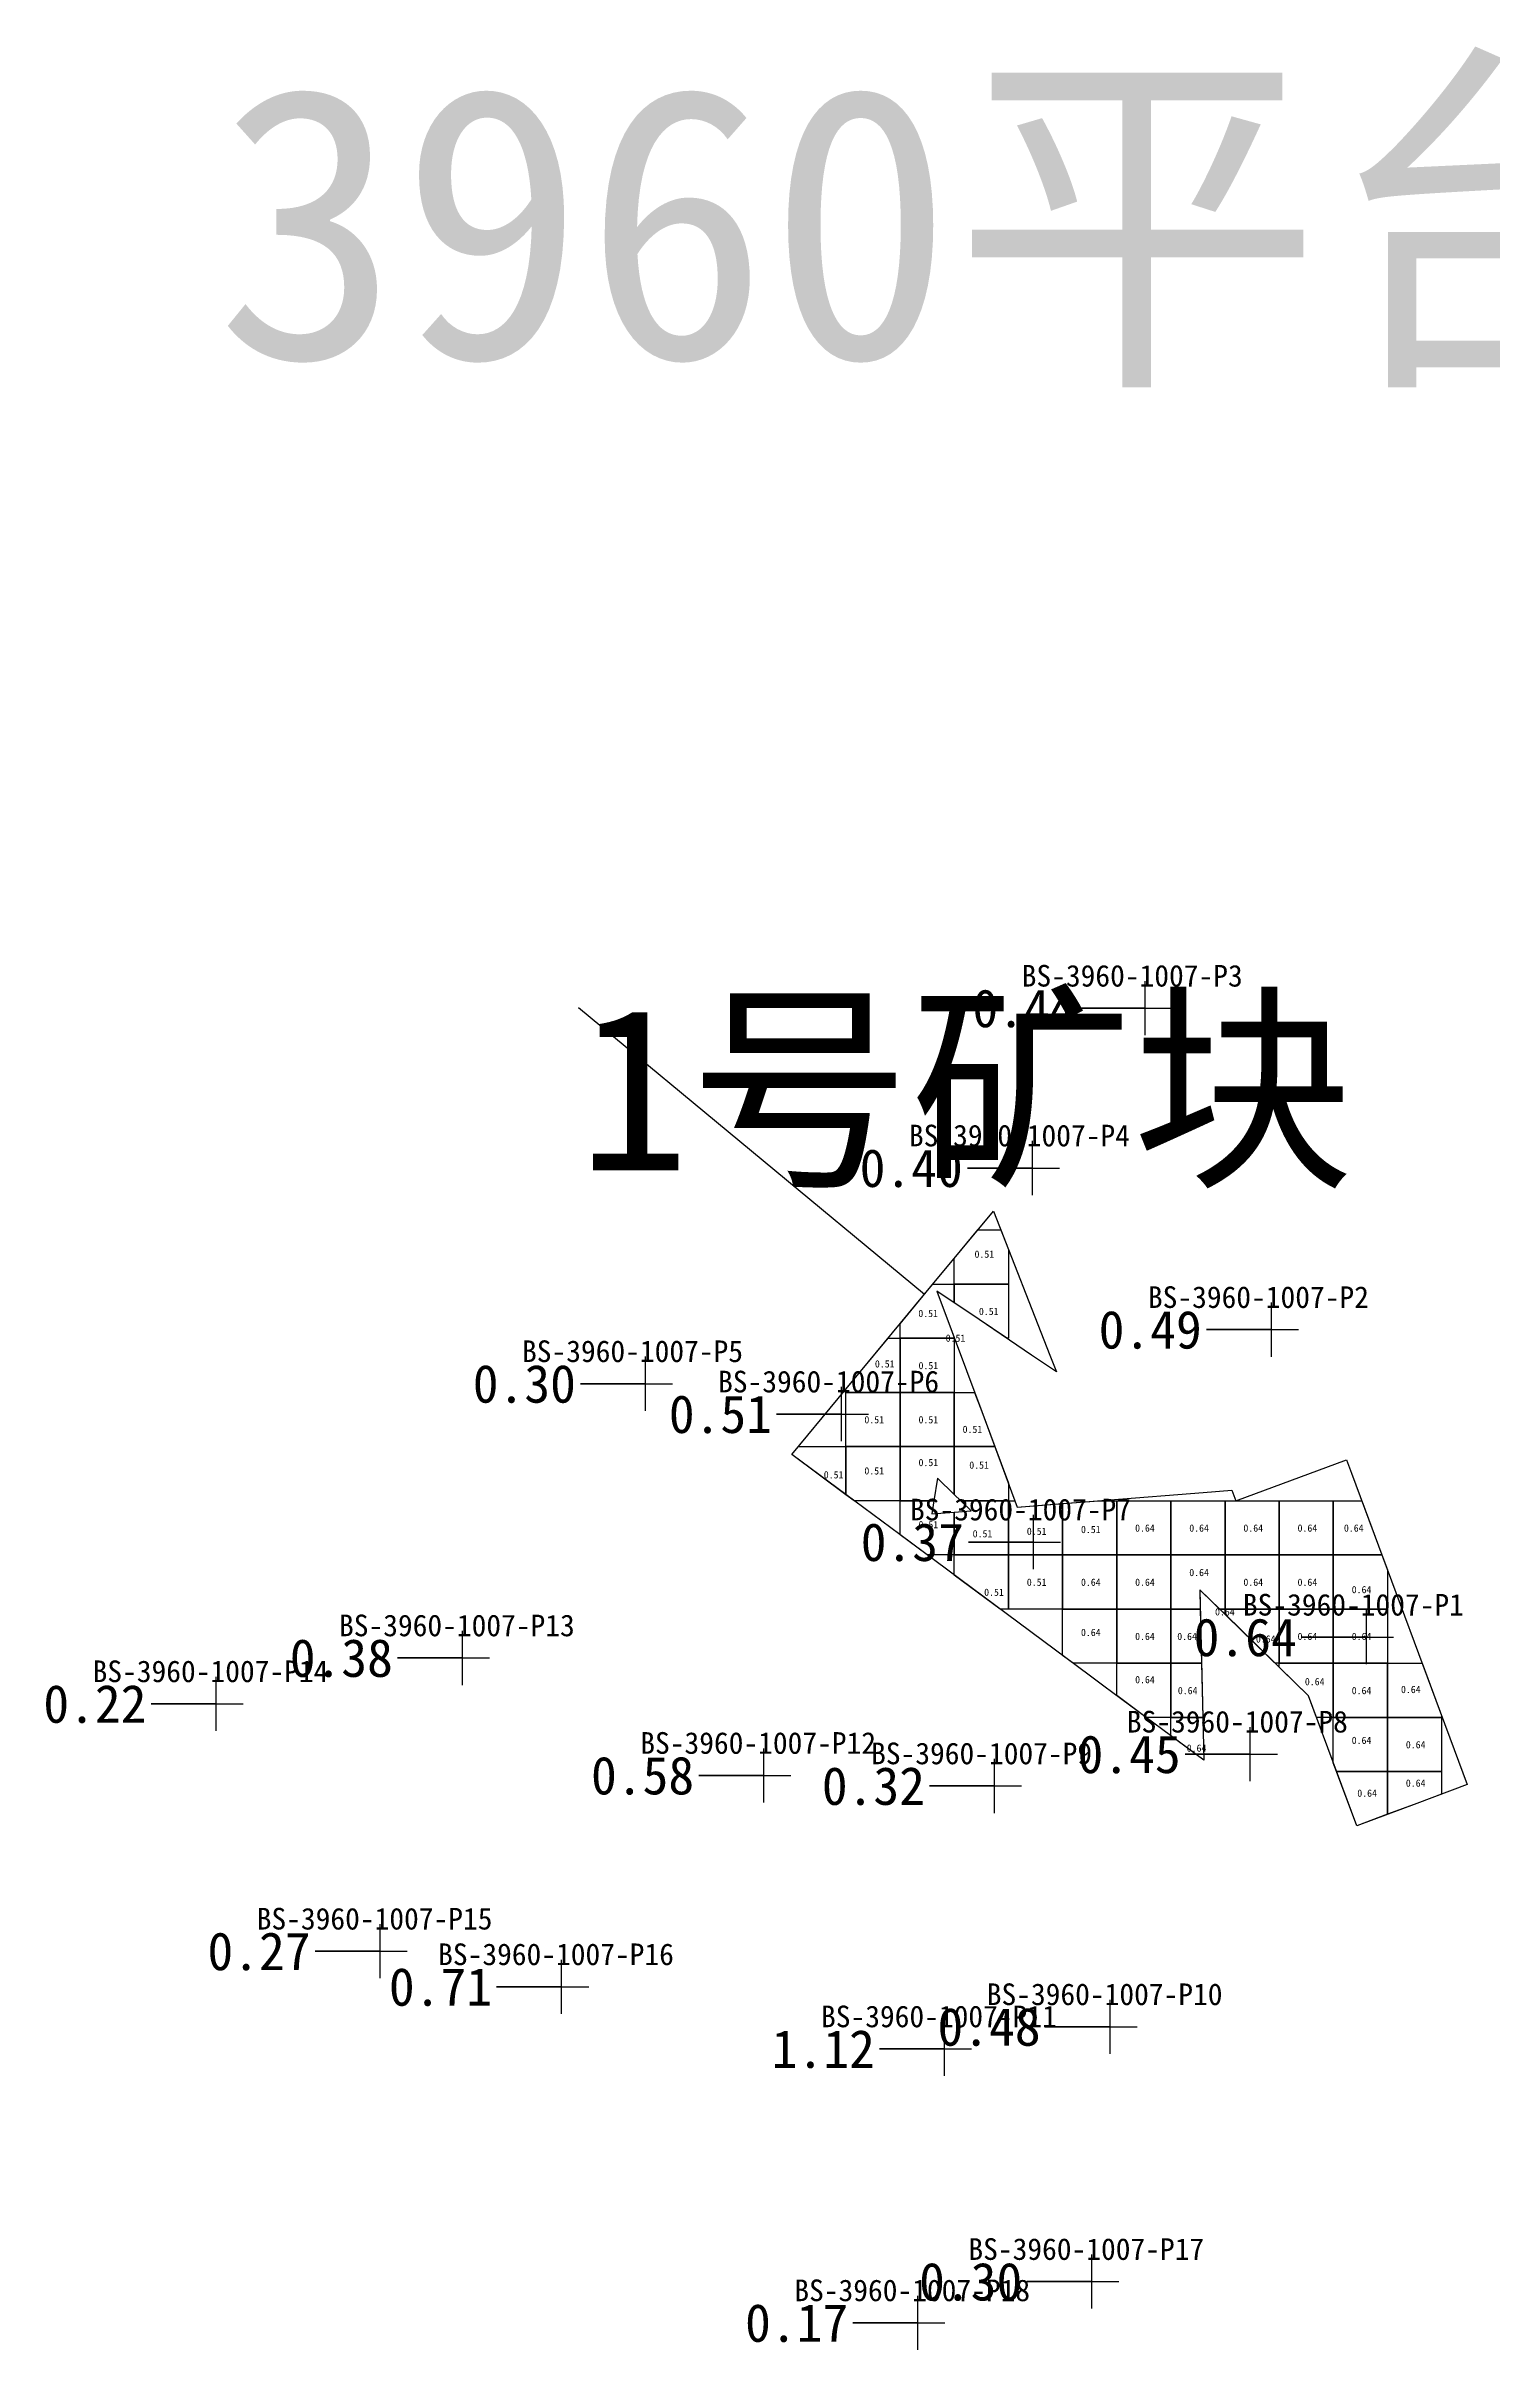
# Model space of a CAD drawing. Header units: metres. Extents: x 469944 to 470089, y 4349678 to 4349870.
# Drawn here: x 469977.04 to 470003.76, y 4349827.52 to 4349870.05 of the extents above; entities that cross this region are included whole.
import ezdxf

# ---------------------------------------------------------------- set-up
doc = ezdxf.new("R2010")
doc.units = ezdxf.units.M
for name, color, linetype in [('0.500-1.000', 4, 'Continuous'), ('点', 7, 'Continuous'), ('爆区方格网', 7, 'Continuous'), ('钻孔', 7, 'Continuous')]:
    doc.layers.add(name, color=color, linetype=linetype)
doc.styles.add('CN_TTF', font='simsunb.ttf')

msp = doc.modelspace()

# ---------------------------------------------------------------- linework, layer by layer
at = {"color": 7}
msp.add_line((469993.262, 4349847.002), (469986.873, 4349852.293), dxfattribs=at)
at = {"layer": '0.500-1.000', "color": 4, "lineweight": 30}
msp.add_lwpolyline([(469998.349, 4349841.551), (469998.421, 4349838.404), (469996.741, 4349839.649), (469996.741, 4349839.649), (469996.577, 4349839.771), (469996.331, 4349839.953), (469992.807, 4349842.567), (469990.813, 4349844.045), (469993.383, 4349847.149), (469994.535, 4349848.539), (469995.578, 4349845.883), (469995.7, 4349845.572), (469995.241, 4349845.882), (469994.274, 4349846.536), (469993.493, 4349847.064), (469993.493, 4349847.064), (469994.321, 4349844.838), (469994.977, 4349843.074), (469998.407, 4349843.344), (469998.941, 4349843.386), (469999.013, 4349843.191), (470001.057, 4349843.951), (470001.151, 4349843.699), (470003.288, 4349837.953), (470002.355, 4349837.605), (470001.245, 4349837.192), (470000.352, 4349839.593), (469998.349, 4349841.551)], close=True, dxfattribs=at)
at = {"layer": '点', "color": 138, "true_color": 0x004c4c}
for p, q in [((469997.338, 4349851.785), (469997.338, 4349852.785)), ((469996.838, 4349852.285), (469997.838, 4349852.285)), ((469995.255, 4349848.835), (469995.255, 4349849.835)), ((469994.755, 4349849.335), (469995.755, 4349849.335)), ((469999.669, 4349845.852), (469999.669, 4349846.852)), ((469999.169, 4349846.352), (470000.169, 4349846.352)), ((469988.11, 4349844.853), (469988.11, 4349845.853)), ((469987.61, 4349845.353), (469988.61, 4349845.353)), ((469991.731, 4349844.293), (469991.731, 4349845.293)), ((469991.231, 4349844.793), (469992.231, 4349844.793)), ((469995.275, 4349841.93), (469995.275, 4349842.93)), ((469994.775, 4349842.43), (469995.775, 4349842.43)), ((469984.73, 4349839.791), (469984.73, 4349840.791)), ((470001.423, 4349840.173), (470001.423, 4349841.173)), ((470000.923, 4349840.673), (470001.923, 4349840.673)), ((469980.179, 4349838.944), (469980.179, 4349839.944)), ((469984.23, 4349840.291), (469985.23, 4349840.291)), ((469979.679, 4349839.444), (469980.679, 4349839.444)), ((469999.28, 4349838.014), (469999.28, 4349839.014)), ((469990.294, 4349837.621), (469990.294, 4349838.621)), ((469994.557, 4349837.428), (469994.557, 4349838.428)), ((469998.78, 4349838.514), (469999.78, 4349838.514)), ((469989.794, 4349838.121), (469990.794, 4349838.121)), ((469994.057, 4349837.928), (469995.057, 4349837.928)), ((469983.21, 4349834.377), (469983.21, 4349835.377)), ((469982.71, 4349834.877), (469983.71, 4349834.877)), ((469986.561, 4349833.72), (469986.561, 4349834.72)), ((469986.061, 4349834.22), (469987.061, 4349834.22)), ((469996.693, 4349832.982), (469996.693, 4349833.982)), ((469993.632, 4349832.573), (469993.632, 4349833.573)), ((469996.193, 4349833.482), (469997.193, 4349833.482)), ((469993.132, 4349833.073), (469994.132, 4349833.073)), ((469996.354, 4349828.278), (469996.354, 4349829.278)), ((469993.139, 4349827.516), (469993.139, 4349828.516)), ((469995.854, 4349828.778), (469996.854, 4349828.778)), ((469992.639, 4349828.016), (469993.639, 4349828.016))]:
    msp.add_line(p, q, dxfattribs=at)
at = {"layer": '爆区方格网', "color": 4}
for points in [[(469994.813, 4349847.192), (469993.813, 4349847.192), (469993.813, 4349847.668), (469994.247, 4349848.192), (469994.671, 4349848.192), (469994.813, 4349847.83), (469994.813, 4349847.192)], [(469993.813, 4349846.192), (469992.813, 4349846.192), (469992.813, 4349846.46), (469993.383, 4349847.149), (469993.419, 4349847.192), (469993.813, 4349847.192), (469993.813, 4349846.848), (469993.493, 4349847.064), (469993.493, 4349847.064), (469993.813, 4349846.204), (469993.813, 4349846.192)], [(469993.813, 4349847.192), (469994.813, 4349847.192), (469994.813, 4349846.192), (469994.783, 4349846.192), (469994.274, 4349846.536), (469993.813, 4349846.848), (469993.813, 4349847.192)], [(469992.813, 4349846.192), (469992.813, 4349845.192), (469991.813, 4349845.192), (469991.813, 4349845.253), (469992.591, 4349846.192), (469992.813, 4349846.192)], [(469992.813, 4349845.192), (469992.813, 4349846.192), (469993.813, 4349846.192), (469993.813, 4349845.192), (469992.813, 4349845.192)], [(469993.813, 4349846.192), (469993.813, 4349846.204), (469993.817, 4349846.192), (469993.813, 4349846.192)], [(469991.813, 4349844.192), (469991.813, 4349845.192), (469992.813, 4349845.192), (469992.813, 4349844.192), (469991.813, 4349844.192)], [(469992.813, 4349844.192), (469992.813, 4349845.192), (469993.813, 4349845.192), (469993.813, 4349844.192), (469992.813, 4349844.192)], [(469993.813, 4349844.192), (469993.813, 4349845.192), (469994.189, 4349845.192), (469994.321, 4349844.838), (469994.561, 4349844.192), (469993.813, 4349844.192)], [(469991.813, 4349844.192), (469991.813, 4349843.304), (469990.813, 4349844.045), (469990.935, 4349844.192), (469991.813, 4349844.192)], [(469991.813, 4349844.192), (469992.813, 4349844.192), (469992.813, 4349843.192), (469991.963, 4349843.192), (469991.813, 4349843.304), (469991.813, 4349844.192)], [(469992.813, 4349843.192), (469992.813, 4349844.192), (469993.813, 4349844.192), (469993.813, 4349843.309), (469993.503, 4349843.611), (469993.503, 4349843.611), (469993.503, 4349843.611), (469993.436, 4349843.192), (469992.813, 4349843.192)], [(469994.813, 4349843.192), (469993.932, 4349843.192), (469993.813, 4349843.309), (469993.813, 4349844.192), (469994.561, 4349844.192), (469994.813, 4349843.516), (469994.813, 4349843.192)], [(469993.813, 4349842.192), (469993.312, 4349842.192), (469992.813, 4349842.562), (469992.813, 4349843.192), (469993.436, 4349843.192), (469993.397, 4349842.949), (469993.813, 4349842.982), (469993.813, 4349842.192)], [(469994.813, 4349843.192), (469994.813, 4349842.192), (469993.813, 4349842.192), (469993.813, 4349842.982), (469994.122, 4349843.006), (469993.932, 4349843.192), (469994.813, 4349843.192)], [(469995.813, 4349842.192), (469994.813, 4349842.192), (469994.813, 4349843.192), (469994.933, 4349843.192), (469994.977, 4349843.074), (469995.813, 4349843.14), (469995.813, 4349842.192)], [(469996.813, 4349843.192), (469996.813, 4349842.192), (469995.813, 4349842.192), (469995.813, 4349843.14), (469996.485, 4349843.192), (469996.813, 4349843.192)], [(469996.813, 4349842.192), (469996.813, 4349843.192), (469997.813, 4349843.192), (469997.813, 4349842.192), (469996.813, 4349842.192)], [(469997.813, 4349842.192), (469997.813, 4349843.192), (469998.813, 4349843.192), (469998.813, 4349842.192), (469997.813, 4349842.192)], [(469999.813, 4349843.192), (469999.813, 4349842.192), (469998.813, 4349842.192), (469998.813, 4349843.192), (469999.013, 4349843.192), (469999.013, 4349843.191), (469999.017, 4349843.192), (469999.813, 4349843.192)], [(469999.813, 4349842.192), (469999.813, 4349843.192), (470000.813, 4349843.192), (470000.813, 4349842.192), (469999.813, 4349842.192)], [(470000.813, 4349842.192), (470000.813, 4349843.192), (470001.339, 4349843.192), (470001.711, 4349842.192), (470000.813, 4349842.192)], [(469993.813, 4349842.192), (469994.813, 4349842.192), (469994.813, 4349841.192), (469994.66, 4349841.192), (469993.813, 4349841.821), (469993.813, 4349842.192)], [(469994.813, 4349841.192), (469994.813, 4349842.192), (469995.813, 4349842.192), (469995.813, 4349841.192), (469994.813, 4349841.192)], [(469995.813, 4349841.192), (469995.813, 4349842.192), (469996.813, 4349842.192), (469996.813, 4349841.192), (469995.813, 4349841.192)], [(469996.813, 4349841.192), (469996.813, 4349842.192), (469997.813, 4349842.192), (469997.813, 4349841.192), (469996.813, 4349841.192)], [(469997.813, 4349841.192), (469997.813, 4349842.192), (469998.813, 4349842.192), (469998.813, 4349841.192), (469998.716, 4349841.192), (469998.349, 4349841.551), (469998.357, 4349841.192), (469997.813, 4349841.192)], [(469998.813, 4349841.192), (469998.813, 4349842.192), (469999.813, 4349842.192), (469999.813, 4349841.192), (469998.813, 4349841.192)], [(469999.813, 4349841.192), (469999.813, 4349842.192), (470000.813, 4349842.192), (470000.813, 4349841.192), (469999.813, 4349841.192)], [(470001.813, 4349841.192), (470000.813, 4349841.192), (470000.813, 4349842.192), (470001.711, 4349842.192), (470001.813, 4349841.92), (470001.813, 4349841.192)], [(469995.813, 4349841.192), (469996.813, 4349841.192), (469996.813, 4349840.192), (469996.009, 4349840.192), (469995.813, 4349840.338), (469995.813, 4349841.192)], [(469996.813, 4349840.192), (469996.813, 4349841.192), (469997.813, 4349841.192), (469997.813, 4349840.192), (469996.813, 4349840.192)], [(469997.813, 4349840.192), (469997.813, 4349841.192), (469998.357, 4349841.192), (469998.38, 4349840.192), (469997.813, 4349840.192)], [(469998.813, 4349841.192), (469998.813, 4349841.098), (469998.716, 4349841.192), (469998.813, 4349841.192)], [(469998.813, 4349841.192), (469999.813, 4349841.192), (469999.813, 4349840.192), (469999.739, 4349840.192), (469998.813, 4349841.098), (469998.813, 4349841.192)], [(469999.813, 4349840.192), (469999.813, 4349841.192), (470000.813, 4349841.192), (470000.813, 4349840.192), (469999.813, 4349840.192)], [(470000.813, 4349840.192), (470000.813, 4349841.192), (470001.813, 4349841.192), (470001.813, 4349840.192), (470000.813, 4349840.192)], [(469996.813, 4349840.192), (469997.813, 4349840.192), (469997.813, 4349839.192), (469997.357, 4349839.192), (469996.813, 4349839.596), (469996.813, 4349840.192)], [(469997.813, 4349839.192), (469997.813, 4349840.192), (469998.38, 4349840.192), (469998.403, 4349839.192), (469997.813, 4349839.192)], [(469999.813, 4349840.192), (470000.813, 4349840.192), (470000.813, 4349839.192), (470000.501, 4349839.192), (470000.352, 4349839.593), (469999.813, 4349840.12), (469999.813, 4349840.192)], [(470000.813, 4349839.192), (470000.813, 4349840.192), (470001.813, 4349840.192), (470001.813, 4349839.192), (470000.813, 4349839.192)], [(470002.813, 4349839.192), (470001.813, 4349839.192), (470001.813, 4349840.192), (470002.455, 4349840.192), (470002.813, 4349839.231), (470002.813, 4349839.192)], [(469997.813, 4349839.192), (469998.403, 4349839.192), (469998.421, 4349838.404), (469997.813, 4349838.855), (469997.813, 4349839.192)], [(470000.813, 4349839.192), (470001.813, 4349839.192), (470001.813, 4349838.192), (470000.873, 4349838.192), (470000.813, 4349838.353), (470000.813, 4349839.192)], [(470001.813, 4349838.192), (470001.813, 4349839.192), (470002.813, 4349839.192), (470002.813, 4349838.192), (470001.813, 4349838.192)], [(470001.813, 4349838.192), (470001.813, 4349837.404), (470001.245, 4349837.192), (470000.873, 4349838.192), (470001.813, 4349838.192)], [(470001.813, 4349838.192), (470002.813, 4349838.192), (470002.813, 4349837.776), (470002.355, 4349837.605), (470001.813, 4349837.404), (470001.813, 4349838.192)]]:
    msp.add_lwpolyline(points, close=True, dxfattribs=at)
at = {"layer": '钻孔', "color": 8, "lineweight": 35}
for p, q in [((469997.338, 4349852.285), (469996.138, 4349852.285)), ((469995.255, 4349849.335), (469994.055, 4349849.335)), ((469999.669, 4349846.352), (469998.469, 4349846.352)), ((469988.11, 4349845.353), (469986.91, 4349845.353)), ((469995.275, 4349842.43), (469994.075, 4349842.43)), ((469984.73, 4349840.291), (469983.53, 4349840.291)), ((469980.179, 4349839.444), (469978.979, 4349839.444)), ((469999.28, 4349838.514), (469998.08, 4349838.514)), ((469994.557, 4349837.928), (469993.357, 4349837.928)), ((469983.21, 4349834.877), (469982.01, 4349834.877)), ((469996.693, 4349833.482), (469995.493, 4349833.482)), ((469996.354, 4349828.778), (469995.154, 4349828.778)), ((469993.139, 4349828.016), (469991.939, 4349828.016))]:
    msp.add_line(p, q, dxfattribs=at)
at = {"layer": '钻孔', "color": 4, "lineweight": 35}
for p, q in [((469991.731, 4349844.793), (469990.531, 4349844.793)), ((470001.423, 4349840.673), (470000.223, 4349840.673)), ((469990.294, 4349838.121), (469989.094, 4349838.121)), ((469986.561, 4349834.22), (469985.361, 4349834.22))]:
    msp.add_line(p, q, dxfattribs=at)
at = {"layer": '钻孔', "color": 5, "lineweight": 35}
msp.add_line((469993.632, 4349833.073), (469992.432, 4349833.073), dxfattribs=at)

# ---------------------------------------------------------------- texts
at = {"color": 7, "style": 'CN_TTF'}
msp.add_text('3960平台 1007二次圈矿矿块图', height=5, dxfattribs=at).set_placement((469980.179, 4349864.285))
at = {"color": 4, "style": 'CN_TTF'}
for s, p in [('0.51', (469994.187, 4349847.679)), ('0.51', (469994.268, 4349846.622)), ('0.51', (469993.149, 4349846.584)), ('0.51', (469993.654, 4349846.128)), ('0.51', (469992.347, 4349845.653)), ('0.51', (469993.153, 4349845.622)), ('0.51', (469992.153, 4349844.622)), ('0.51', (469993.153, 4349844.622)), ('0.51', (469993.967, 4349844.445)), ('0.51', (469992.153, 4349843.678)), ('0.51', (469993.153, 4349843.832)), ('0.51', (469994.09, 4349843.784)), ('0.51', (469991.403, 4349843.605)), ('0.51', (469993.153, 4349842.686)), ('0.51', (469994.153, 4349842.517)), ('0.51', (469995.153, 4349842.563)), ('0.51', (469996.153, 4349842.596)), ('0.64', (469997.153, 4349842.622)), ('0.64', (469998.153, 4349842.622)), ('0.64', (469999.153, 4349842.622)), ('0.64', (470000.153, 4349842.622)), ('0.64', (470001.009, 4349842.622)), ('0.51', (469995.153, 4349841.622)), ('0.64', (469996.153, 4349841.622)), ('0.64', (469997.153, 4349841.622)), ('0.64', (469998.153, 4349841.802)), ('0.64', (469999.153, 4349841.622)), ('0.64', (470000.153, 4349841.622)), ('0.64', (470001.153, 4349841.486)), ('0.51', (469994.365, 4349841.437)), ('0.64', (469998.629, 4349841.075)), ('0.64', (469996.153, 4349840.695)), ('0.64', (469997.153, 4349840.622)), ('0.64', (469997.931, 4349840.622)), ('0.64', (469999.384, 4349840.575)), ('0.64', (470000.153, 4349840.622)), ('0.64', (470001.153, 4349840.622)), ('0.64', (469997.153, 4349839.824)), ('0.64', (470000.288, 4349839.787)), ('0.64', (469997.942, 4349839.622)), ('0.64', (470001.153, 4349839.622)), ('0.64', (470002.063, 4349839.642)), ('0.64', (469998.106, 4349838.559)), ('0.64', (470001.153, 4349838.703)), ('0.64', (470002.153, 4349838.622)), ('0.64', (470001.256, 4349837.728)), ('0.64', (470002.153, 4349837.914))]:
    msp.add_text(s, height=0.1333, dxfattribs=at).set_placement(p)
at = {"insert": (469986.873, 4349852.293), "char_height": 3, "attachment_point": 1, "style": 'CN_TTF'}
msp.add_mtext('1号矿块', dxfattribs=at)
at = {"layer": '钻孔', "color": 138, "true_color": 0x004c4c, "style": 'CN_TTF'}
for s, p in [('BS-3960-1007-P3', (469995.058, 4349852.685)), ('BS-3960-1007-P4', (469992.975, 4349849.735)), ('BS-3960-1007-P2', (469997.389, 4349846.752)), ('BS-3960-1007-P5', (469985.83, 4349845.753)), ('BS-3960-1007-P6', (469989.451, 4349845.193)), ('BS-3960-1007-P7', (469992.995, 4349842.83)), ('BS-3960-1007-P1', (469999.143, 4349841.073)), ('BS-3960-1007-P13', (469982.45, 4349840.691)), ('BS-3960-1007-P14', (469977.899, 4349839.844)), ('BS-3960-1007-P8', (469997, 4349838.914)), ('BS-3960-1007-P12', (469988.014, 4349838.521)), ('BS-3960-1007-P9', (469992.277, 4349838.328)), ('BS-3960-1007-P15', (469980.93, 4349835.277)), ('BS-3960-1007-P16', (469984.281, 4349834.62)), ('BS-3960-1007-P10', (469994.413, 4349833.882)), ('BS-3960-1007-P11', (469991.352, 4349833.473)), ('BS-3960-1007-P17', (469994.074, 4349829.178)), ('BS-3960-1007-P18', (469990.859, 4349828.416))]:
    msp.add_text(s, height=0.4, dxfattribs=at).set_placement(p)
at = {"layer": '钻孔', "color": 8, "style": 'CN_TTF'}
for s, p in [('0.44', (469994.148, 4349851.935)), ('0.40', (469992.065, 4349848.985)), ('0.49', (469996.479, 4349846.002)), ('0.30', (469984.92, 4349845.003)), ('0.37', (469992.085, 4349842.08)), ('0.38', (469981.54, 4349839.941)), ('0.22', (469976.989, 4349839.094)), ('0.45', (469996.09, 4349838.164)), ('0.32', (469991.367, 4349837.578)), ('0.27', (469980.02, 4349834.527)), ('0.48', (469993.503, 4349833.132)), ('0.30', (469993.164, 4349828.428)), ('0.17', (469989.949, 4349827.666))]:
    msp.add_text(s, height=0.7, dxfattribs=at).set_placement(p)
at = {"layer": '钻孔', "color": 4, "style": 'CN_TTF'}
for s, p in [('0.51', (469988.541, 4349844.443)), ('0.64', (469998.233, 4349840.323)), ('0.58', (469987.104, 4349837.771)), ('0.71', (469983.371, 4349833.87))]:
    msp.add_text(s, height=0.7, dxfattribs=at).set_placement(p)
at = {"layer": '钻孔', "color": 5, "style": 'CN_TTF'}
msp.add_text('1.12', height=0.7, dxfattribs=at).set_placement((469990.442, 4349832.723))

doc.saveas('drawing.dxf')
